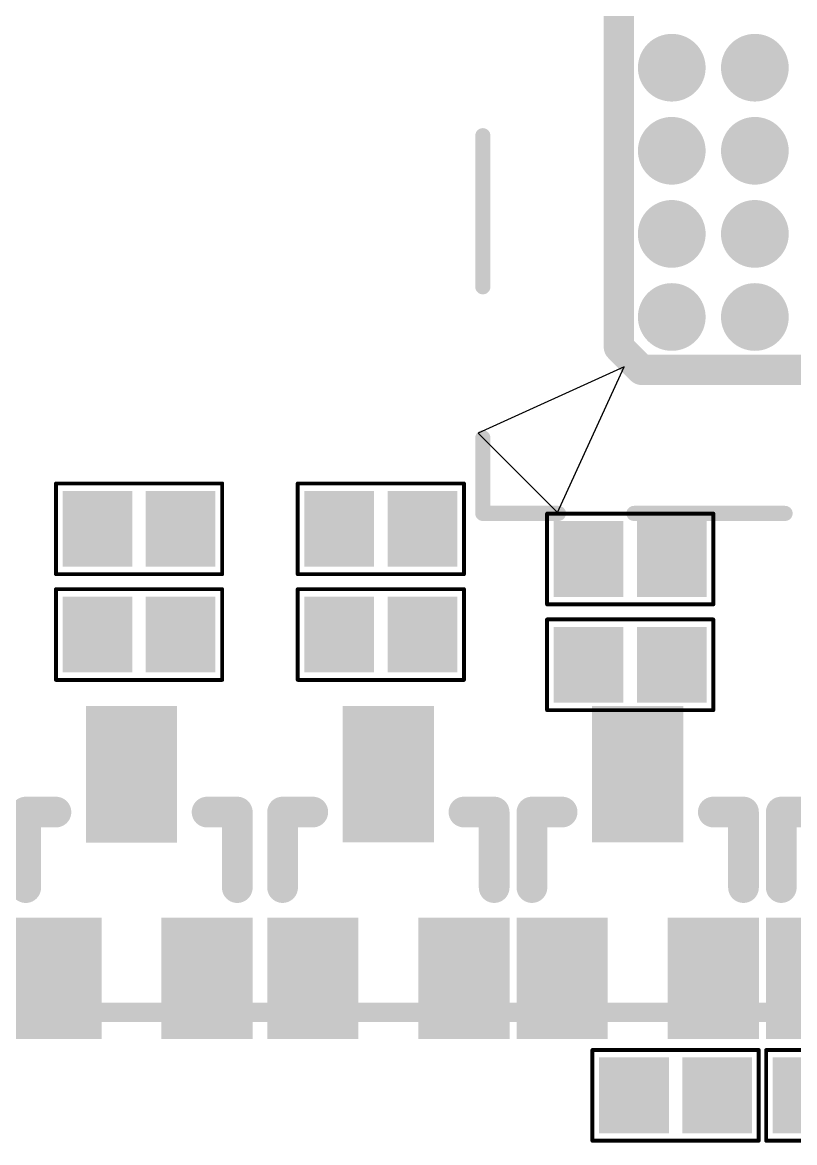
# Model space of a CAD drawing. Header units: millimetres. Extents: x 7.33 to 10.08, y 7.01 to 8.78.
# Drawn here: x 7.8349 to 8.0361, y 7.2131 to 7.5051 of the extents above; entities that cross this region are included whole.
import ezdxf

# ---------------------------------------------------------------- set-up
doc = ezdxf.new("R2010")
doc.units = ezdxf.units.MM
doc.header["$MEASUREMENT"] = 0
for name, color, linetype in [('BottomLayer', 5, 'Continuous'), ('BottomOverlay', 54, 'Continuous'), ('BottomPaste', 16, 'Continuous'), ('BottomSolder', 6, 'Continuous'), ('Mechanical1', 6, 'Continuous'), ('Mechanical16', 56, 'Continuous'), ('TopLayer', 1, 'Continuous'), ('TopOverlay', 2, 'Continuous'), ('TopPaste', 8, 'Continuous'), ('TopSolder', 216, 'Continuous')]:
    doc.layers.add(name, color=color, linetype=linetype)

# ---------------------------------------------------------------- blocks, each defined once
blk = doc.blocks.new('R0201_B_85')
at = {"layer": 'BottomLayer'}
for points in [[(-0.01792, -0.00788), (-0.00375, -0.00788), (-0.01792, 0.00787), (-0.00375, 0.00787)], [(0.00374, -0.00788), (0.01791, -0.00788), (0.00374, 0.00787), (0.01791, 0.00787)]]:
    blk.add_solid(points, dxfattribs=at)
at = {"layer": 'BottomOverlay', "const_width": 0.001}
for points in [[(-0.02166, -0.01182), (-0.02166, 0.01182)], [(-0.02166, 0.01182), (0.02166, 0.01182)], [(0.02166, -0.01182), (0.02166, 0.01182)], [(-0.02166, -0.01182), (0.02166, -0.01182)]]:
    blk.add_lwpolyline(points, dxfattribs=at)
at = {"layer": 'BottomOverlay', "const_width": 0.0005}
for points in [[(-0.02191, 0.01182, 1), (-0.02141, 0.01182, 1)], [(-0.02191, 0.01182, 1), (-0.02141, 0.01182, 1)], [(0.02141, 0.01182, 1), (0.02191, 0.01182, 1)], [(0.02141, 0.01182, 1), (0.02191, 0.01182, 1)], [(-0.02191, -0.01182, 1), (-0.02141, -0.01182, 1)], [(-0.02191, -0.01182, 1), (-0.02141, -0.01182, 1)], [(0.02141, -0.01182, 1), (0.02191, -0.01182, 1)], [(0.02141, -0.01182, 1), (0.02191, -0.01182, 1)]]:
    blk.add_lwpolyline(points, format="xyb", close=True, dxfattribs=at)
at = {"layer": 'BottomPaste'}
for points in [[(-0.01792, -0.00788), (-0.00375, -0.00788), (-0.01792, 0.00787), (-0.00375, 0.00787)], [(0.00374, -0.00788), (0.01791, -0.00788), (0.00374, 0.00787), (0.01791, 0.00787)]]:
    blk.add_solid(points, dxfattribs=at)
at = {"layer": 'BottomSolder'}
for points in [[(-0.01992, -0.00988), (-0.00175, -0.00988), (-0.01992, 0.00987), (-0.00175, 0.00987)], [(0.00174, -0.00988), (0.01991, -0.00988), (0.00174, 0.00987), (0.01991, 0.00987)]]:
    blk.add_solid(points, dxfattribs=at)
blk = doc.blocks.new('R0201_B_87')
at = {"layer": 'BottomLayer'}
for points in [[(-0.01792, -0.00788), (-0.00375, -0.00788), (-0.01792, 0.00787), (-0.00375, 0.00787)], [(0.00374, -0.00788), (0.01791, -0.00788), (0.00374, 0.00787), (0.01791, 0.00787)]]:
    blk.add_solid(points, dxfattribs=at)
at = {"layer": 'BottomOverlay', "const_width": 0.001}
for points in [[(-0.02166, -0.01182), (-0.02166, 0.01182)], [(-0.02166, 0.01182), (0.02166, 0.01182)], [(0.02166, -0.01182), (0.02166, 0.01182)], [(-0.02166, -0.01182), (0.02166, -0.01182)]]:
    blk.add_lwpolyline(points, dxfattribs=at)
at = {"layer": 'BottomOverlay', "const_width": 0.0005}
for points in [[(-0.02191, 0.01182, 1), (-0.02141, 0.01182, 1)], [(-0.02191, 0.01182, 1), (-0.02141, 0.01182, 1)], [(0.02141, 0.01182, 1), (0.02191, 0.01182, 1)], [(0.02141, 0.01182, 1), (0.02191, 0.01182, 1)], [(-0.02191, -0.01182, 1), (-0.02141, -0.01182, 1)], [(-0.02191, -0.01182, 1), (-0.02141, -0.01182, 1)], [(0.02141, -0.01182, 1), (0.02191, -0.01182, 1)], [(0.02141, -0.01182, 1), (0.02191, -0.01182, 1)]]:
    blk.add_lwpolyline(points, format="xyb", close=True, dxfattribs=at)
at = {"layer": 'BottomPaste'}
for points in [[(-0.01792, -0.00788), (-0.00375, -0.00788), (-0.01792, 0.00787), (-0.00375, 0.00787)], [(0.00374, -0.00788), (0.01791, -0.00788), (0.00374, 0.00787), (0.01791, 0.00787)]]:
    blk.add_solid(points, dxfattribs=at)
at = {"layer": 'BottomSolder'}
for points in [[(-0.01992, -0.00988), (-0.00175, -0.00988), (-0.01992, 0.00987), (-0.00175, 0.00987)], [(0.00174, -0.00988), (0.01991, -0.00988), (0.00174, 0.00987), (0.01991, 0.00987)]]:
    blk.add_solid(points, dxfattribs=at)
blk = doc.blocks.new('R0201_B_88')
at = {"layer": 'BottomLayer'}
for points in [[(-0.01792, -0.00788), (-0.00375, -0.00788), (-0.01792, 0.00787), (-0.00375, 0.00787)], [(0.00374, -0.00788), (0.01791, -0.00788), (0.00374, 0.00787), (0.01791, 0.00787)]]:
    blk.add_solid(points, dxfattribs=at)
at = {"layer": 'BottomOverlay', "const_width": 0.001}
for points in [[(-0.02166, -0.01182), (-0.02166, 0.01182)], [(-0.02166, 0.01182), (0.02166, 0.01182)], [(0.02166, -0.01182), (0.02166, 0.01182)], [(-0.02166, -0.01182), (0.02166, -0.01182)]]:
    blk.add_lwpolyline(points, dxfattribs=at)
at = {"layer": 'BottomOverlay', "const_width": 0.0005}
for points in [[(-0.02191, 0.01182, 1), (-0.02141, 0.01182, 1)], [(-0.02191, 0.01182, 1), (-0.02141, 0.01182, 1)], [(0.02141, 0.01182, 1), (0.02191, 0.01182, 1)], [(0.02141, 0.01182, 1), (0.02191, 0.01182, 1)], [(-0.02191, -0.01182, 1), (-0.02141, -0.01182, 1)], [(-0.02191, -0.01182, 1), (-0.02141, -0.01182, 1)], [(0.02141, -0.01182, 1), (0.02191, -0.01182, 1)], [(0.02141, -0.01182, 1), (0.02191, -0.01182, 1)]]:
    blk.add_lwpolyline(points, format="xyb", close=True, dxfattribs=at)
at = {"layer": 'BottomPaste'}
for points in [[(-0.01792, -0.00788), (-0.00375, -0.00788), (-0.01792, 0.00787), (-0.00375, 0.00787)], [(0.00374, -0.00788), (0.01791, -0.00788), (0.00374, 0.00787), (0.01791, 0.00787)]]:
    blk.add_solid(points, dxfattribs=at)
at = {"layer": 'BottomSolder'}
for points in [[(-0.01992, -0.00988), (-0.00175, -0.00988), (-0.01992, 0.00987), (-0.00175, 0.00987)], [(0.00174, -0.00988), (0.01991, -0.00988), (0.00174, 0.00987), (0.01991, 0.00987)]]:
    blk.add_solid(points, dxfattribs=at)
blk = doc.blocks.new('R0201_B_98')
at = {"layer": 'BottomLayer'}
for points in [[(-0.01792, -0.00788), (-0.00375, -0.00788), (-0.01792, 0.00787), (-0.00375, 0.00787)], [(0.00374, -0.00788), (0.01791, -0.00788), (0.00374, 0.00787), (0.01791, 0.00787)]]:
    blk.add_solid(points, dxfattribs=at)
at = {"layer": 'BottomOverlay', "const_width": 0.001}
for points in [[(-0.02166, -0.01182), (-0.02166, 0.01182)], [(-0.02166, 0.01182), (0.02166, 0.01182)], [(0.02166, -0.01182), (0.02166, 0.01182)], [(-0.02166, -0.01182), (0.02166, -0.01182)]]:
    blk.add_lwpolyline(points, dxfattribs=at)
at = {"layer": 'BottomOverlay', "const_width": 0.0005}
for points in [[(-0.02191, 0.01182, 1), (-0.02141, 0.01182, 1)], [(-0.02191, 0.01182, 1), (-0.02141, 0.01182, 1)], [(0.02141, 0.01182, 1), (0.02191, 0.01182, 1)], [(0.02141, 0.01182, 1), (0.02191, 0.01182, 1)], [(-0.02191, -0.01182, 1), (-0.02141, -0.01182, 1)], [(-0.02191, -0.01182, 1), (-0.02141, -0.01182, 1)], [(0.02141, -0.01182, 1), (0.02191, -0.01182, 1)], [(0.02141, -0.01182, 1), (0.02191, -0.01182, 1)]]:
    blk.add_lwpolyline(points, format="xyb", close=True, dxfattribs=at)
at = {"layer": 'BottomPaste'}
for points in [[(-0.01792, -0.00788), (-0.00375, -0.00788), (-0.01792, 0.00787), (-0.00375, 0.00787)], [(0.00374, -0.00788), (0.01791, -0.00788), (0.00374, 0.00787), (0.01791, 0.00787)]]:
    blk.add_solid(points, dxfattribs=at)
at = {"layer": 'BottomSolder'}
for points in [[(-0.01992, -0.00988), (-0.00175, -0.00988), (-0.01992, 0.00987), (-0.00175, 0.00987)], [(0.00174, -0.00988), (0.01991, -0.00988), (0.00174, 0.00987), (0.01991, 0.00987)]]:
    blk.add_solid(points, dxfattribs=at)
blk = doc.blocks.new('R0201_B_99')
at = {"layer": 'BottomLayer'}
for points in [[(-0.01792, -0.00788), (-0.00375, -0.00788), (-0.01792, 0.00787), (-0.00375, 0.00787)], [(0.00374, -0.00788), (0.01791, -0.00788), (0.00374, 0.00787), (0.01791, 0.00787)]]:
    blk.add_solid(points, dxfattribs=at)
at = {"layer": 'BottomOverlay', "const_width": 0.001}
for points in [[(-0.02166, -0.01182), (-0.02166, 0.01182)], [(-0.02166, 0.01182), (0.02166, 0.01182)], [(0.02166, -0.01182), (0.02166, 0.01182)], [(-0.02166, -0.01182), (0.02166, -0.01182)]]:
    blk.add_lwpolyline(points, dxfattribs=at)
at = {"layer": 'BottomOverlay', "const_width": 0.0005}
for points in [[(-0.02191, 0.01182, 1), (-0.02141, 0.01182, 1)], [(-0.02191, 0.01182, 1), (-0.02141, 0.01182, 1)], [(0.02141, 0.01182, 1), (0.02191, 0.01182, 1)], [(0.02141, 0.01182, 1), (0.02191, 0.01182, 1)], [(-0.02191, -0.01182, 1), (-0.02141, -0.01182, 1)], [(-0.02191, -0.01182, 1), (-0.02141, -0.01182, 1)], [(0.02141, -0.01182, 1), (0.02191, -0.01182, 1)], [(0.02141, -0.01182, 1), (0.02191, -0.01182, 1)]]:
    blk.add_lwpolyline(points, format="xyb", close=True, dxfattribs=at)
at = {"layer": 'BottomPaste'}
for points in [[(-0.01792, -0.00788), (-0.00375, -0.00788), (-0.01792, 0.00787), (-0.00375, 0.00787)], [(0.00374, -0.00788), (0.01791, -0.00788), (0.00374, 0.00787), (0.01791, 0.00787)]]:
    blk.add_solid(points, dxfattribs=at)
at = {"layer": 'BottomSolder'}
for points in [[(-0.01992, -0.00988), (-0.00175, -0.00988), (-0.01992, 0.00987), (-0.00175, 0.00987)], [(0.00174, -0.00988), (0.01991, -0.00988), (0.00174, 0.00987), (0.01991, 0.00987)]]:
    blk.add_solid(points, dxfattribs=at)
blk = doc.blocks.new('R0201_B_100')
at = {"layer": 'BottomLayer'}
for points in [[(-0.01792, -0.00788), (-0.00375, -0.00788), (-0.01792, 0.00787), (-0.00375, 0.00787)], [(0.00374, -0.00788), (0.01791, -0.00788), (0.00374, 0.00787), (0.01791, 0.00787)]]:
    blk.add_solid(points, dxfattribs=at)
at = {"layer": 'BottomOverlay', "const_width": 0.001}
for points in [[(-0.02166, -0.01182), (-0.02166, 0.01182)], [(-0.02166, 0.01182), (0.02166, 0.01182)], [(0.02166, -0.01182), (0.02166, 0.01182)], [(-0.02166, -0.01182), (0.02166, -0.01182)]]:
    blk.add_lwpolyline(points, dxfattribs=at)
at = {"layer": 'BottomOverlay', "const_width": 0.0005}
for points in [[(-0.02191, 0.01182, 1), (-0.02141, 0.01182, 1)], [(-0.02191, 0.01182, 1), (-0.02141, 0.01182, 1)], [(0.02141, 0.01182, 1), (0.02191, 0.01182, 1)], [(0.02141, 0.01182, 1), (0.02191, 0.01182, 1)], [(-0.02191, -0.01182, 1), (-0.02141, -0.01182, 1)], [(-0.02191, -0.01182, 1), (-0.02141, -0.01182, 1)], [(0.02141, -0.01182, 1), (0.02191, -0.01182, 1)], [(0.02141, -0.01182, 1), (0.02191, -0.01182, 1)]]:
    blk.add_lwpolyline(points, format="xyb", close=True, dxfattribs=at)
at = {"layer": 'BottomPaste'}
for points in [[(-0.01792, -0.00788), (-0.00375, -0.00788), (-0.01792, 0.00787), (-0.00375, 0.00787)], [(0.00374, -0.00788), (0.01791, -0.00788), (0.00374, 0.00787), (0.01791, 0.00787)]]:
    blk.add_solid(points, dxfattribs=at)
at = {"layer": 'BottomSolder'}
for points in [[(-0.01992, -0.00988), (-0.00175, -0.00988), (-0.01992, 0.00987), (-0.00175, 0.00987)], [(0.00174, -0.00988), (0.01991, -0.00988), (0.00174, 0.00987), (0.01991, 0.00987)]]:
    blk.add_solid(points, dxfattribs=at)
blk = doc.blocks.new('R0201_B_104')
at = {"layer": 'BottomLayer'}
for points in [[(-0.01792, -0.00788), (-0.00375, -0.00788), (-0.01792, 0.00787), (-0.00375, 0.00787)], [(0.00374, -0.00788), (0.01791, -0.00788), (0.00374, 0.00787), (0.01791, 0.00787)]]:
    blk.add_solid(points, dxfattribs=at)
at = {"layer": 'BottomOverlay', "const_width": 0.001}
for points in [[(-0.02166, 0.01182), (-0.02166, -0.01182)], [(0.02166, 0.01182), (-0.02166, 0.01182)], [(0.02166, 0.01182), (0.02166, -0.01182)], [(0.02166, -0.01182), (-0.02166, -0.01182)]]:
    blk.add_lwpolyline(points, dxfattribs=at)
at = {"layer": 'BottomOverlay', "const_width": 0.0005}
for points in [[(-0.02191, 0.01182, 1), (-0.02141, 0.01182, 1)], [(-0.02191, 0.01182, 1), (-0.02141, 0.01182, 1)], [(0.02141, 0.01182, 1), (0.02191, 0.01182, 1)], [(0.02141, 0.01182, 1), (0.02191, 0.01182, 1)], [(-0.02191, -0.01182, 1), (-0.02141, -0.01182, 1)], [(-0.02191, -0.01182, 1), (-0.02141, -0.01182, 1)], [(0.02141, -0.01182, 1), (0.02191, -0.01182, 1)], [(0.02141, -0.01182, 1), (0.02191, -0.01182, 1)]]:
    blk.add_lwpolyline(points, format="xyb", close=True, dxfattribs=at)
at = {"layer": 'BottomPaste'}
for points in [[(-0.01792, -0.00788), (-0.00375, -0.00788), (-0.01792, 0.00787), (-0.00375, 0.00787)], [(0.00374, -0.00788), (0.01791, -0.00788), (0.00374, 0.00787), (0.01791, 0.00787)]]:
    blk.add_solid(points, dxfattribs=at)
at = {"layer": 'BottomSolder'}
for points in [[(-0.01992, -0.00988), (-0.00175, -0.00988), (-0.01992, 0.00987), (-0.00175, 0.00987)], [(0.00174, -0.00988), (0.01991, -0.00988), (0.00174, 0.00987), (0.01991, 0.00987)]]:
    blk.add_solid(points, dxfattribs=at)
blk = doc.blocks.new('R0201_B_105')
at = {"layer": 'BottomLayer'}
for points in [[(-0.01792, -0.00788), (-0.00375, -0.00788), (-0.01792, 0.00787), (-0.00375, 0.00787)], [(0.00374, -0.00788), (0.01791, -0.00788), (0.00374, 0.00787), (0.01791, 0.00787)]]:
    blk.add_solid(points, dxfattribs=at)
at = {"layer": 'BottomOverlay', "const_width": 0.001}
for points in [[(-0.02166, -0.01182), (-0.02166, 0.01182)], [(-0.02166, 0.01182), (0.02166, 0.01182)], [(0.02166, -0.01182), (0.02166, 0.01182)], [(-0.02166, -0.01182), (0.02166, -0.01182)]]:
    blk.add_lwpolyline(points, dxfattribs=at)
at = {"layer": 'BottomOverlay', "const_width": 0.0005}
for points in [[(-0.02191, 0.01182, 1), (-0.02141, 0.01182, 1)], [(-0.02191, 0.01182, 1), (-0.02141, 0.01182, 1)], [(0.02141, 0.01182, 1), (0.02191, 0.01182, 1)], [(0.02141, 0.01182, 1), (0.02191, 0.01182, 1)], [(-0.02191, -0.01182, 1), (-0.02141, -0.01182, 1)], [(-0.02191, -0.01182, 1), (-0.02141, -0.01182, 1)], [(0.02141, -0.01182, 1), (0.02191, -0.01182, 1)], [(0.02141, -0.01182, 1), (0.02191, -0.01182, 1)]]:
    blk.add_lwpolyline(points, format="xyb", close=True, dxfattribs=at)
at = {"layer": 'BottomPaste'}
for points in [[(-0.01792, -0.00788), (-0.00375, -0.00788), (-0.01792, 0.00787), (-0.00375, 0.00787)], [(0.00374, -0.00788), (0.01791, -0.00788), (0.00374, 0.00787), (0.01791, 0.00787)]]:
    blk.add_solid(points, dxfattribs=at)
at = {"layer": 'BottomSolder'}
for points in [[(-0.01992, -0.00988), (-0.00175, -0.00988), (-0.01992, 0.00987), (-0.00175, 0.00987)], [(0.00174, -0.00988), (0.01991, -0.00988), (0.00174, 0.00987), (0.01991, 0.00987)]]:
    blk.add_solid(points, dxfattribs=at)
blk = doc.blocks.new('SOT_523_B_216')
at = {"layer": 'BottomLayer'}
for points in [[(0.03839, 0.02756), (0.01476, 0.02756), (0.03839, 0.01181), (0.01476, 0.01181)], [(-0.0128, 0.00787), (-0.04035, 0.00787), (-0.0128, -0.00787), (-0.04035, -0.00787)], [(0.03839, -0.01181), (0.01476, -0.01181), (0.03839, -0.02756), (0.01476, -0.02756)]]:
    blk.add_solid(points, dxfattribs=at)
at = {"layer": 'BottomOverlay', "const_width": 0.008}
for points in [[(-0.01673, 0.02756), (-0.01673, 0.01969)], [(-0.01673, 0.02756), (0.00295, 0.02756)], [(-0.01673, -0.01969), (-0.01673, -0.02756)], [(-0.01673, -0.02756), (0.00295, -0.02756)]]:
    blk.add_lwpolyline(points, dxfattribs=at)
at = {"layer": 'BottomOverlay', "const_width": 0.004}
for points in [[(-0.01873, 0.02756, 1), (-0.01473, 0.02756, 1)], [(-0.01873, 0.02756, 1), (-0.01473, 0.02756, 1)], [(0.00095, 0.02756, 1), (0.00495, 0.02756, 1)], [(-0.01873, 0.01969, 1), (-0.01473, 0.01969, 1)], [(-0.01873, -0.01969, 1), (-0.01473, -0.01969, 1)], [(-0.01873, -0.02756, 1), (-0.01473, -0.02756, 1)], [(-0.01873, -0.02756, 1), (-0.01473, -0.02756, 1)], [(0.00095, -0.02756, 1), (0.00495, -0.02756, 1)]]:
    blk.add_lwpolyline(points, format="xyb", close=True, dxfattribs=at)
at = {"layer": 'BottomPaste'}
for points in [[(0.03839, 0.02756), (0.01476, 0.02756), (0.03839, 0.01181), (0.01476, 0.01181)], [(-0.0128, 0.00787), (-0.04035, 0.00787), (-0.0128, -0.00787), (-0.04035, -0.00787)], [(0.03839, -0.01181), (0.01476, -0.01181), (0.03839, -0.02756), (0.01476, -0.02756)]]:
    blk.add_solid(points, dxfattribs=at)
at = {"layer": 'BottomSolder'}
for points in [[(0.04239, 0.03156), (0.01076, 0.03156), (0.04239, 0.00781), (0.01076, 0.00781)], [(-0.0088, 0.01187), (-0.04435, 0.01187), (-0.0088, -0.01187), (-0.04435, -0.01187)], [(0.04239, -0.00781), (0.01076, -0.00781), (0.04239, -0.03156), (0.01076, -0.03156)]]:
    blk.add_solid(points, dxfattribs=at)
blk = doc.blocks.new('SOT_523_B_218')
at = {"layer": 'BottomLayer'}
for points in [[(0.03839, 0.02756), (0.01476, 0.02756), (0.03839, 0.01181), (0.01476, 0.01181)], [(-0.0128, 0.00787), (-0.04035, 0.00787), (-0.0128, -0.00787), (-0.04035, -0.00787)], [(0.03839, -0.01181), (0.01476, -0.01181), (0.03839, -0.02756), (0.01476, -0.02756)]]:
    blk.add_solid(points, dxfattribs=at)
at = {"layer": 'BottomOverlay', "const_width": 0.008}
for points in [[(-0.01673, 0.02756), (-0.01673, 0.01969)], [(-0.01673, 0.02756), (0.00295, 0.02756)], [(-0.01673, -0.01969), (-0.01673, -0.02756)], [(-0.01673, -0.02756), (0.00295, -0.02756)]]:
    blk.add_lwpolyline(points, dxfattribs=at)
at = {"layer": 'BottomOverlay', "const_width": 0.004}
for points in [[(-0.01873, 0.02756, 1), (-0.01473, 0.02756, 1)], [(-0.01873, 0.02756, 1), (-0.01473, 0.02756, 1)], [(0.00095, 0.02756, 1), (0.00495, 0.02756, 1)], [(-0.01873, 0.01969, 1), (-0.01473, 0.01969, 1)], [(-0.01873, -0.01969, 1), (-0.01473, -0.01969, 1)], [(-0.01873, -0.02756, 1), (-0.01473, -0.02756, 1)], [(-0.01873, -0.02756, 1), (-0.01473, -0.02756, 1)], [(0.00095, -0.02756, 1), (0.00495, -0.02756, 1)]]:
    blk.add_lwpolyline(points, format="xyb", close=True, dxfattribs=at)
at = {"layer": 'BottomPaste'}
for points in [[(0.03839, 0.02756), (0.01476, 0.02756), (0.03839, 0.01181), (0.01476, 0.01181)], [(-0.0128, 0.00787), (-0.04035, 0.00787), (-0.0128, -0.00787), (-0.04035, -0.00787)], [(0.03839, -0.01181), (0.01476, -0.01181), (0.03839, -0.02756), (0.01476, -0.02756)]]:
    blk.add_solid(points, dxfattribs=at)
at = {"layer": 'BottomSolder'}
for points in [[(0.04239, 0.03156), (0.01076, 0.03156), (0.04239, 0.00781), (0.01076, 0.00781)], [(-0.0088, 0.01187), (-0.04435, 0.01187), (-0.0088, -0.01187), (-0.04435, -0.01187)], [(0.04239, -0.00781), (0.01076, -0.00781), (0.04239, -0.03156), (0.01076, -0.03156)]]:
    blk.add_solid(points, dxfattribs=at)
blk = doc.blocks.new('SOT_523_B_221')
at = {"layer": 'BottomLayer'}
for points in [[(0.03839, 0.02756), (0.01476, 0.02756), (0.03839, 0.01181), (0.01476, 0.01181)], [(-0.0128, 0.00787), (-0.04035, 0.00787), (-0.0128, -0.00787), (-0.04035, -0.00787)], [(0.03839, -0.01181), (0.01476, -0.01181), (0.03839, -0.02756), (0.01476, -0.02756)]]:
    blk.add_solid(points, dxfattribs=at)
at = {"layer": 'BottomOverlay', "const_width": 0.008}
for points in [[(-0.01673, 0.02756), (-0.01673, 0.01969)], [(-0.01673, 0.02756), (0.00295, 0.02756)], [(-0.01673, -0.01969), (-0.01673, -0.02756)], [(-0.01673, -0.02756), (0.00295, -0.02756)]]:
    blk.add_lwpolyline(points, dxfattribs=at)
at = {"layer": 'BottomOverlay', "const_width": 0.004}
for points in [[(-0.01873, 0.02756, 1), (-0.01473, 0.02756, 1)], [(-0.01873, 0.02756, 1), (-0.01473, 0.02756, 1)], [(0.00095, 0.02756, 1), (0.00495, 0.02756, 1)], [(-0.01873, 0.01969, 1), (-0.01473, 0.01969, 1)], [(-0.01873, -0.01969, 1), (-0.01473, -0.01969, 1)], [(-0.01873, -0.02756, 1), (-0.01473, -0.02756, 1)], [(-0.01873, -0.02756, 1), (-0.01473, -0.02756, 1)], [(0.00095, -0.02756, 1), (0.00495, -0.02756, 1)]]:
    blk.add_lwpolyline(points, format="xyb", close=True, dxfattribs=at)
at = {"layer": 'BottomPaste'}
for points in [[(0.03839, 0.02756), (0.01476, 0.02756), (0.03839, 0.01181), (0.01476, 0.01181)], [(-0.0128, 0.00787), (-0.04035, 0.00787), (-0.0128, -0.00787), (-0.04035, -0.00787)], [(0.03839, -0.01181), (0.01476, -0.01181), (0.03839, -0.02756), (0.01476, -0.02756)]]:
    blk.add_solid(points, dxfattribs=at)
at = {"layer": 'BottomSolder'}
for points in [[(0.04239, 0.03156), (0.01076, 0.03156), (0.04239, 0.00781), (0.01076, 0.00781)], [(-0.0088, 0.01187), (-0.04435, 0.01187), (-0.0088, -0.01187), (-0.04435, -0.01187)], [(0.04239, -0.00781), (0.01076, -0.00781), (0.04239, -0.03156), (0.01076, -0.03156)]]:
    blk.add_solid(points, dxfattribs=at)
blk = doc.blocks.new('SOT_523_B_223')
at = {"layer": 'BottomLayer'}
for points in [[(0.03839, 0.02756), (0.01476, 0.02756), (0.03839, 0.01181), (0.01476, 0.01181)], [(-0.0128, 0.00787), (-0.04035, 0.00787), (-0.0128, -0.00787), (-0.04035, -0.00787)], [(0.03839, -0.01181), (0.01476, -0.01181), (0.03839, -0.02756), (0.01476, -0.02756)]]:
    blk.add_solid(points, dxfattribs=at)
at = {"layer": 'BottomOverlay', "const_width": 0.008}
for points in [[(-0.01673, 0.02756), (-0.01673, 0.01969)], [(-0.01673, 0.02756), (0.00295, 0.02756)], [(-0.01673, -0.01969), (-0.01673, -0.02756)], [(-0.01673, -0.02756), (0.00295, -0.02756)]]:
    blk.add_lwpolyline(points, dxfattribs=at)
at = {"layer": 'BottomOverlay', "const_width": 0.004}
for points in [[(-0.01873, 0.02756, 1), (-0.01473, 0.02756, 1)], [(-0.01873, 0.02756, 1), (-0.01473, 0.02756, 1)], [(0.00095, 0.02756, 1), (0.00495, 0.02756, 1)], [(-0.01873, 0.01969, 1), (-0.01473, 0.01969, 1)], [(-0.01873, -0.01969, 1), (-0.01473, -0.01969, 1)], [(-0.01873, -0.02756, 1), (-0.01473, -0.02756, 1)], [(-0.01873, -0.02756, 1), (-0.01473, -0.02756, 1)], [(0.00095, -0.02756, 1), (0.00495, -0.02756, 1)]]:
    blk.add_lwpolyline(points, format="xyb", close=True, dxfattribs=at)
at = {"layer": 'BottomPaste'}
for points in [[(0.03839, 0.02756), (0.01476, 0.02756), (0.03839, 0.01181), (0.01476, 0.01181)], [(-0.0128, 0.00787), (-0.04035, 0.00787), (-0.0128, -0.00787), (-0.04035, -0.00787)], [(0.03839, -0.01181), (0.01476, -0.01181), (0.03839, -0.02756), (0.01476, -0.02756)]]:
    blk.add_solid(points, dxfattribs=at)
at = {"layer": 'BottomSolder'}
for points in [[(0.04239, 0.03156), (0.01076, 0.03156), (0.04239, 0.00781), (0.01076, 0.00781)], [(-0.0088, 0.01187), (-0.04435, 0.01187), (-0.0088, -0.01187), (-0.04435, -0.01187)], [(0.04239, -0.00781), (0.01076, -0.00781), (0.04239, -0.03156), (0.01076, -0.03156)]]:
    blk.add_solid(points, dxfattribs=at)
blk = doc.blocks.new('BGA698_16R1X17R2X1R18_569')
at = {"layer": 'Mechanical16'}
for points, const_width in [([(-0.35433, 0.35433), (-0.35433, 0.37402)], 0.00394), ([(-0.33465, 0.37402), (-0.35433, 0.37402)], 0.00394), ([(-0.25591, 0.37402), (-0.29528, 0.37402)], 0.00394), ([(-0.31693, 0.33268), (-0.31102, 0.33858)], 0.00787), ([(-0.19882, 0.33858), (-0.31102, 0.33858)], 0.00787), ([(-0.35433, 0.29528), (-0.35433, 0.33465)], 0.00394), ([(-0.31693, 0.22047), (-0.31693, 0.33268)], 0.00787)]:
    blk.add_lwpolyline(points, dxfattribs=dict(at, const_width=const_width))
for points, const_width in [([(-0.35532, 0.37402, 1), (-0.35335, 0.37402, 1)], 0.00197), ([(-0.35532, 0.37402, 1), (-0.35335, 0.37402, 1)], 0.00197), ([(-0.33563, 0.37402, 1), (-0.33366, 0.37402, 1)], 0.00197), ([(-0.29626, 0.37402, 1), (-0.29429, 0.37402, 1)], 0.00197), ([(-0.25689, 0.37402, 1), (-0.25492, 0.37402, 1)], 0.00197), ([(-0.35532, 0.35433, 1), (-0.35335, 0.35433, 1)], 0.00197), ([(-0.31299, 0.33858, 1), (-0.30906, 0.33858, 1)], 0.00394), ([(-0.31299, 0.33858, 1), (-0.30906, 0.33858, 1)], 0.00394), ([(-0.35532, 0.33465, 1), (-0.35335, 0.33465, 1)], 0.00197), ([(-0.3189, 0.33268, 1), (-0.31496, 0.33268, 1)], 0.00394), ([(-0.3189, 0.33268, 1), (-0.31496, 0.33268, 1)], 0.00394), ([(-0.35532, 0.29528, 1), (-0.35335, 0.29528, 1)], 0.00197)]:
    blk.add_lwpolyline(points, format="xyb", close=True, dxfattribs=dict(at, const_width=const_width))
at = {"layer": 'TopLayer', "const_width": 0.00482}
for points in [[(-0.30556, 0.3248, 1), (-0.30074, 0.3248, 1)], [(-0.28391, 0.3248, 1), (-0.27908, 0.3248, 1)], [(-0.26225, 0.3248, 1), (-0.25743, 0.3248, 1)], [(-0.2406, 0.3248, 1), (-0.23578, 0.3248, 1)], [(-0.30556, 0.30315, 1), (-0.30074, 0.30315, 1)], [(-0.28391, 0.30315, 1), (-0.27908, 0.30315, 1)], [(-0.26225, 0.30315, 1), (-0.25743, 0.30315, 1)], [(-0.2406, 0.30315, 1), (-0.23578, 0.30315, 1)]]:
    blk.add_lwpolyline(points, format="xyb", close=True, dxfattribs=at)
at = {"layer": 'TopOverlay'}
for p, q in [((-0.33339, 0.37528), (-0.35413, 0.35453)), ((-0.3161, 0.3372), (-0.33339, 0.37528)), ((-0.35413, 0.35453), (-0.35413, 0.35453)), ((-0.35413, 0.35453), (-0.3161, 0.3372))]:
    blk.add_line(p, q, dxfattribs=at)
at = {"layer": 'TopOverlay', "const_width": 0.00787}
for points in [[(-0.31693, 0.33268), (-0.31102, 0.33858)], [(-0.19882, 0.33858), (-0.31102, 0.33858)], [(-0.31693, 0.22047), (-0.31693, 0.33268)]]:
    blk.add_lwpolyline(points, dxfattribs=at)
at = {"layer": 'TopOverlay', "const_width": 0.00394}
for points in [[(-0.31299, 0.33858, 1), (-0.30906, 0.33858, 1)], [(-0.31299, 0.33858, 1), (-0.30906, 0.33858, 1)], [(-0.3189, 0.33268, 1), (-0.31496, 0.33268, 1)], [(-0.3189, 0.33268, 1), (-0.31496, 0.33268, 1)]]:
    blk.add_lwpolyline(points, format="xyb", close=True, dxfattribs=at)
at = {"layer": 'TopPaste', "const_width": 0.00482}
for points in [[(-0.30556, 0.3248, 1), (-0.30074, 0.3248, 1)], [(-0.28391, 0.3248, 1), (-0.27908, 0.3248, 1)], [(-0.26225, 0.3248, 1), (-0.25743, 0.3248, 1)], [(-0.2406, 0.3248, 1), (-0.23578, 0.3248, 1)], [(-0.30556, 0.30315, 1), (-0.30074, 0.30315, 1)], [(-0.28391, 0.30315, 1), (-0.27908, 0.30315, 1)], [(-0.26225, 0.30315, 1), (-0.25743, 0.30315, 1)], [(-0.2406, 0.30315, 1), (-0.23578, 0.30315, 1)]]:
    blk.add_lwpolyline(points, format="xyb", close=True, dxfattribs=at)
at = {"layer": 'TopSolder', "const_width": 0.00882}
for points in [[(-0.30756, 0.3248, 1), (-0.29874, 0.3248, 1)], [(-0.28591, 0.3248, 1), (-0.27708, 0.3248, 1)], [(-0.26425, 0.3248, 1), (-0.25543, 0.3248, 1)], [(-0.2426, 0.3248, 1), (-0.23378, 0.3248, 1)], [(-0.30756, 0.30315, 1), (-0.29874, 0.30315, 1)], [(-0.28591, 0.30315, 1), (-0.27708, 0.30315, 1)], [(-0.26425, 0.30315, 1), (-0.25543, 0.30315, 1)], [(-0.2426, 0.30315, 1), (-0.23378, 0.30315, 1)]]:
    blk.add_lwpolyline(points, format="xyb", close=True, dxfattribs=at)

msp = doc.modelspace()

# ---------------------------------------------------------------- linework, layer by layer
at = {"layer": 'Mechanical1', "const_width": 0.005}
msp.add_lwpolyline([(7.45437, 7.24712), (9.95353, 7.24712)], dxfattribs=at)

# ---------------------------------------------------------------- block references
for name, p, rotation in [('BGA698_16R1X17R2X1R18_569', (8.3289, 7.73145), 90), ('SOT_523_B_221', (7.86335, 7.28255), 270), ('SOT_523_B_216', (7.93027, 7.28256), 270), ('SOT_523_B_223', (7.99523, 7.28256), 270), ('SOT_523_B_218', (8.06019, 7.28256), 270), ('R0201_B_104', (8.00508, 7.22546), 180)]:
    msp.add_blockref(name, p, dxfattribs=dict(rotation=rotation))
for name, p in [('R0201_B_98', (7.86532, 7.3731)), ('R0201_B_85', (7.92831, 7.3731)), ('R0201_B_100', (7.99327, 7.36523)), ('R0201_B_99', (7.86532, 7.34554)), ('R0201_B_87', (7.92831, 7.34554)), ('R0201_B_105', (7.99327, 7.33767)), ('R0201_B_88', (8.05035, 7.22546))]:
    msp.add_blockref(name, p)

doc.saveas('drawing.dxf')
